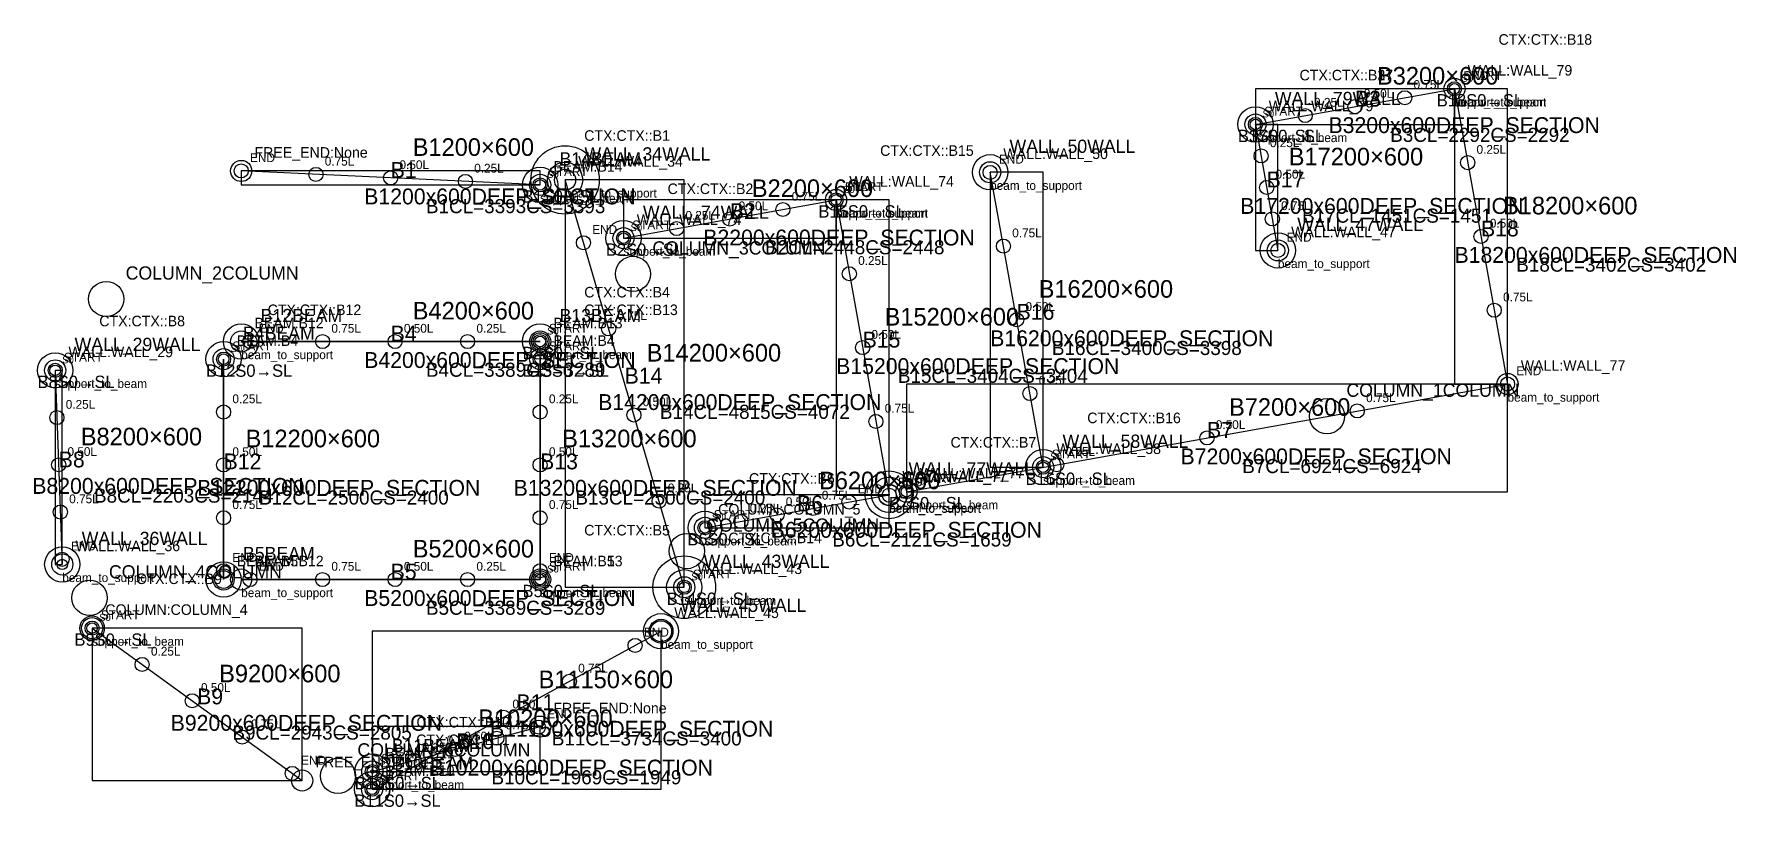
# Model space of a CAD drawing. Header units: metres. Extents: x -7998 to 26512, y -5581 to 47473.
# Drawn here: x 7211 to 26512, y 38704 to 47473 of the extents above.
import ezdxf

# ---------------------------------------------------------------- set-up
doc = ezdxf.new("R2010")
doc.units = ezdxf.units.M
for name, color, linetype in [('DEBUG_BEAM_CENTERLINE', 7, 'Continuous'), ('DEBUG_BEAM_CONNECTIVITY', 7, 'Continuous'), ('DEBUG_BEAM_GEOMETRY', 7, 'Continuous'), ('DEBUG_BEAM_SUPPORTS', 7, 'Continuous'), ('DEBUG_DIMENSIONS', 7, 'Continuous'), ('DEBUG_ENGINEERING_CONTEXT', 7, 'Continuous'), ('DEBUG_ENGINEERING_LENGTHS', 7, 'Continuous'), ('DEBUG_GRAPH', 7, 'Continuous'), ('DEBUG_PROJECT_GRAPH', 7, 'Continuous'), ('DEBUG_SECTION', 7, 'Continuous'), ('DEBUG_STATIONING', 7, 'Continuous'), ('DEBUG_STRUCTURAL_NODES', 7, 'Continuous')]:
    doc.layers.add(name, color=color, linetype=linetype)

msp = doc.modelspace()

# ---------------------------------------------------------------- linework, layer by layer
at = {"layer": 'DEBUG_BEAM_CENTERLINE', "color": 3}
for p, q in [((21062.896, 46447.401), (23319.145, 46851.532)), ((23319.145, 46851.532), (23921.252, 43502.519)), ((21062.896, 46447.401), (21317.261, 45018.186)), ((12950.646, 45761.611), (9561.051, 45919.835)), ((14585.252, 41196.321), (13233.291, 45818.317)), ((18655.273, 42558.155), (18053.581, 45904.912)), ((13896.309, 45157.533), (16306.619, 45590.652)), ((16306.581, 45590.867), (16908.941, 42240.441)), ((12950.646, 43984.472), (9561.051, 43984.472)), ((7451.529, 43657.175), (7531.91, 41455.527)), ((9361.051, 43784.472), (9361.051, 41284.109)), ((12950.646, 43784.472), (12950.646, 41284.109)), ((17104.906, 42280.721), (23921.252, 43502.519)), ((14819.463, 41871.066), (16908.044, 42245.434)), ((12950.646, 41284.109), (9561.051, 41284.109)), ((7870.017, 40732.805), (10252.033, 39003.331)), ((11044.701, 38905.599), (14321.653, 40697.331)), ((11047.921, 39105.604), (12950.646, 39615.338))]:
    msp.add_line(p, q, dxfattribs=at)
at = {"layer": 'DEBUG_BEAM_GEOMETRY', "color": 8}
for points in [[(21062.896, 46447.401), (23319.145, 46447.401), (23319.145, 46851.532), (21062.896, 46851.532), (21062.896, 46447.401)], [(23319.145, 43502.519), (23921.252, 43502.519), (23921.252, 46851.532), (23319.145, 46851.532), (23319.145, 43502.519)], [(21062.896, 45018.186), (21317.261, 45018.186), (21317.261, 46447.401), (21062.896, 46447.401), (21062.896, 45018.186)], [(9561.051, 45761.611), (12950.646, 45761.611), (12950.646, 45919.835), (9561.051, 45919.835), (9561.051, 45761.611)], [(13233.291, 41196.321), (14585.252, 41196.321), (14585.252, 45818.317), (13233.291, 45818.317), (13233.291, 41196.321)], [(18053.581, 42558.155), (18655.273, 42558.155), (18655.273, 45904.912), (18053.581, 45904.912), (18053.581, 42558.155)], [(13896.309, 45157.533), (16306.619, 45157.533), (16306.619, 45590.652), (13896.309, 45590.652), (13896.309, 45157.533)], [(16306.581, 42240.441), (16908.941, 42240.441), (16908.941, 45590.867), (16306.581, 45590.867), (16306.581, 42240.441)], [(9561.051, 43984.472), (12950.646, 43984.472), (12950.646, 43984.472), (9561.051, 43984.472), (9561.051, 43984.472)], [(7451.529, 41455.527), (7531.91, 41455.527), (7531.91, 43657.175), (7451.529, 43657.175), (7451.529, 41455.527)], [(9361.051, 41284.109), (9361.051, 41284.109), (9361.051, 43784.472), (9361.051, 43784.472), (9361.051, 41284.109)], [(12950.646, 41284.109), (12950.646, 41284.109), (12950.646, 43784.472), (12950.646, 43784.472), (12950.646, 41284.109)], [(17104.906, 42280.721), (23921.252, 42280.721), (23921.252, 43502.519), (17104.906, 43502.519), (17104.906, 42280.721)], [(14819.463, 41871.066), (16908.044, 41871.066), (16908.044, 42245.434), (14819.463, 42245.434), (14819.463, 41871.066)], [(9561.051, 41284.109), (12950.646, 41284.109), (12950.646, 41284.109), (9561.051, 41284.109), (9561.051, 41284.109)], [(7870.017, 39003.331), (10252.033, 39003.331), (10252.033, 40732.805), (7870.017, 40732.805), (7870.017, 39003.331)], [(11044.701, 38905.599), (14321.653, 38905.599), (14321.653, 40697.331), (11044.701, 40697.331), (11044.701, 38905.599)], [(11047.921, 39105.604), (12950.646, 39105.604), (12950.646, 39615.338), (11047.921, 39615.338), (11047.921, 39105.604)]]:
    msp.add_lwpolyline(points, dxfattribs=at)
at = {"layer": 'DEBUG_BEAM_SUPPORTS', "color": 1}
for centre in [(23319.145, 46851.532), (23319.145, 46851.532), (21062.896, 46447.401), (21062.896, 46447.401), (9561.051, 45919.835), (13233.291, 45818.317), (18053.581, 45904.912), (12950.646, 45761.611), (16306.581, 45590.867), (16306.619, 45590.652), (13896.309, 45157.533), (21317.261, 45018.186), (9561.051, 43984.472), (12950.646, 43984.472), (9361.051, 43784.472), (12950.646, 43784.472), (7451.529, 43657.175), (23921.252, 43502.519), (23921.252, 43502.519), (18655.273, 42558.155), (16908.044, 42245.434), (16908.941, 42240.441), (17104.906, 42280.721), (14819.463, 41871.066), (7531.91, 41455.527), (9361.051, 41284.109), (9561.051, 41284.109), (12950.646, 41284.109), (12950.646, 41284.109), (14585.252, 41196.321), (7870.017, 40732.805), (14321.653, 40697.331), (12950.646, 39615.338), (11047.921, 39105.604), (10252.033, 39003.331), (11044.701, 38905.599)]:
    msp.add_circle(centre, 120, dxfattribs=at)
at = {"layer": 'DEBUG_ENGINEERING_LENGTHS', "color": 140}
for centre, radius in [((13233.291, 45818.317), 388.087), ((18053.581, 45904.912), 0.334), ((12950.646, 43984.472), 100), ((16908.044, 42245.434), 271.652), ((18655.273, 42558.155), 1.379), ((14819.463, 41871.066), 190.316), ((7531.91, 41455.527), 58.262), ((14585.252, 41196.321), 354.871), ((9361.051, 41284.109), 100.001), ((12950.646, 41284.109), 100.001), ((12950.646, 41284.109), 100), ((7870.017, 40732.805), 138.461), ((14321.653, 40697.331), 135.51), ((11044.701, 38905.599), 198.776), ((11047.921, 39105.604), 20.134)]:
    msp.add_circle(centre, radius, dxfattribs=at)
at = {"layer": 'DEBUG_PROJECT_GRAPH', "color": 24}
for centre in [(23319.145, 46851.532), (21062.896, 46447.401), (21062.896, 46447.401), (12950.646, 45761.611), (16306.581, 45590.867), (13896.309, 45157.533), (12950.646, 43984.472), (9361.051, 43784.472), (12950.646, 43784.472), (7451.529, 43657.175), (18655.273, 42558.155), (17104.906, 42280.721), (14819.463, 41871.066), (12950.646, 41284.109), (14585.252, 41196.321), (7870.017, 40732.805), (11047.921, 39105.604), (11044.701, 38905.599)]:
    msp.add_circle(centre, 60, dxfattribs=at)
at = {"layer": 'DEBUG_STATIONING', "color": 11}
for centre in [(23319.145, 46851.532), (23319.145, 46851.531), (22191.021, 46649.466), (22755.083, 46750.499), (21062.896, 46447.401), (21062.896, 46447.401), (21626.958, 46548.434), (21126.487, 46090.097), (9561.052, 45919.837), (10408.45, 45880.28), (18053.883, 45903.223), (23469.671, 46014.279), (11255.849, 45840.724), (12103.247, 45801.167), (12950.646, 45761.611), (21190.079, 45732.794), (15704.042, 45482.373), (16306.581, 45590.867), (16306.619, 45590.653), (15101.464, 45374.093), (21253.67, 45375.49), (13441.872, 45105.238), (13896.309, 45157.533), (14498.887, 45265.813), (23620.198, 45177.025), (18204.231, 45066.956), (21317.261, 45018.187), (16457.171, 44753.261), (23770.724, 44339.772), (13727.717, 44128.009), (18354.578, 44230.689), (9661.051, 43984.472), (10483.45, 43984.472), (11305.849, 43984.472), (12128.247, 43984.472), (12950.646, 43984.472), (9361.051, 43784.472), (12950.646, 43784.472), (16607.761, 43915.654), (7451.529, 43657.175), (18504.926, 43394.422), (23921.251, 43502.519), (23921.255, 43502.516), (9361.051, 43184.381), (12950.646, 43184.381), (22217.168, 43197.067), (7471.093, 43121.319), (14013.562, 43150.779), (16758.351, 43078.048), (20513.08, 42891.619), (7490.656, 42585.463), (9361.051, 42584.291), (12950.646, 42584.291), (18808.993, 42586.17), (18655.273, 42558.155), (16908.941, 42240.441), (17104.906, 42280.721), (7510.22, 42049.607), (14299.407, 42173.55), (15636.393, 42017.496), (16044.858, 42090.712), (16453.323, 42163.927), (9361.051, 41984.2), (12950.646, 41984.2), (14819.463, 41871.066), (15227.928, 41944.281), (7529.784, 41513.75), (9361.051, 41384.109), (9661.051, 41284.109), (10483.45, 41284.109), (11305.849, 41284.109), (12128.247, 41284.109), (12950.646, 41384.109), (12950.646, 41284.109), (14585.252, 41196.321), (7870.017, 40732.805), (14028.348, 40536.961), (8437.51, 40320.774), (13282.436, 40129.12), (9005.004, 39908.743), (12536.524, 39721.28), (9572.497, 39496.711), (12931.197, 39610.128), (11790.613, 39313.439), (11989.559, 39357.866), (12460.378, 39483.997), (11047.921, 39105.604), (11518.74, 39231.735), (10139.991, 39084.68), (11044.701, 38905.599)]:
    msp.add_circle(centre, 80, dxfattribs=at)
at = {"layer": 'DEBUG_STRUCTURAL_NODES', "color": 30}
for centre in [(21062.896, 46447.401), (12950.646, 45761.611), (13233.291, 45818.317), (18053.581, 45904.912), (13896.309, 45157.533), (21317.261, 45018.186), (14004.067, 44751.527), (8030.357, 44466.944), (9561.051, 43984.472), (12950.646, 43984.472), (7451.529, 43657.175), (9361.051, 43784.472), (21874.155, 43137.316), (18655.273, 42558.155), (16908.044, 42245.434), (14613.766, 41606.931), (7531.91, 41455.527), (9361.051, 41284.109), (14585.252, 41196.321), (7841.031, 41076.353), (14321.653, 40697.331), (10658.765, 39056.554), (11047.921, 39105.604), (11044.701, 38905.599)]:
    msp.add_circle(centre, 200, dxfattribs=at)

# ---------------------------------------------------------------- texts
at = {"layer": 'DEBUG_BEAM_CONNECTIVITY', "color": 6}
for s, p in [('support_to_beam', (23319.145, 46651.532)), ('beam_to_support', (23319.145, 46651.532)), ('support_to_beam', (21062.896, 46247.401)), ('support_to_beam', (21062.896, 46247.401)), ('beam_to_support', (18053.581, 45704.912)), ('support_to_beam', (12950.646, 45561.611)), ('beam_to_support', (13233.291, 45618.317)), ('support_to_beam', (16306.581, 45390.867)), ('beam_to_support', (16306.619, 45390.652)), ('support_to_beam', (13896.309, 44957.533)), ('beam_to_support', (21317.261, 44818.186)), ('beam_to_support', (9561.051, 43784.472)), ('support_to_beam', (12950.646, 43784.472)), ('support_to_beam', (12950.646, 43784.472)), ('support_to_beam', (12950.646, 43784.472)), ('support_to_beam', (7451.529, 43457.175)), ('beam_to_support', (23921.252, 43302.519)), ('beam_to_support', (23921.252, 43302.519)), ('support_to_beam', (18655.273, 42358.155)), ('beam_to_support', (16908.044, 42045.434)), ('beam_to_support', (16908.941, 42040.441)), ('support_to_beam', (17104.906, 42080.721)), ('support_to_beam', (14819.463, 41671.066)), ('beam_to_support', (7531.91, 41255.527)), ('beam_to_support', (9561.051, 41084.109)), ('beam_to_support', (9561.051, 41084.109)), ('beam_to_support', (9561.051, 41084.109)), ('support_to_beam', (12950.646, 41084.109)), ('support_to_beam', (14585.252, 40996.321)), ('support_to_beam', (7870.017, 40532.805)), ('beam_to_support', (14321.653, 40497.331)), ('support_to_beam', (11047.921, 38905.604)), ('support_to_beam', (11047.921, 38905.604))]:
    msp.add_text(s, height=100, dxfattribs=at).set_placement(p)
at = {"layer": 'DEBUG_BEAM_GEOMETRY', "color": 2}
for s, p in [('B3', (22191.0205, 46649.4665)), ('B1', (11255.8485, 45840.723)), ('B17', (21190.0785, 45732.7935)), ('B2', (15101.464, 45374.0925)), ('B18', (23620.1985, 45177.0255)), ('B16', (18354.427, 44231.5335)), ('B4', (11255.8485, 43984.472)), ('B15', (16607.761, 43915.654)), ('B14', (13909.2715, 43507.319)), ('B7', (20513.079, 42891.62)), ('B8', (7491.7195, 42556.351)), ('B12', (9361.051, 42534.2905)), ('B13', (12950.646, 42534.2905)), ('B6', (15863.7535, 42058.25)), ('B5', (11255.8485, 41284.109)), ('B9', (9061.025, 39868.068)), ('B11', (12683.177, 39801.465)), ('B10', (11999.2835, 39360.471))]:
    msp.add_text(s, height=180, dxfattribs=at).set_placement(p)
at = {"layer": 'DEBUG_BEAM_SUPPORTS', "color": 1}
for s, p in [('WALL:WALL_79', (23469.145, 47001.532)), ('WALL:WALL_79', (23469.145, 47001.532)), ('WALL:WALL_79', (21212.896, 46597.401)), ('WALL:WALL_79', (21212.896, 46597.401)), ('FREE_END:None', (9711.051, 46069.835)), ('WALL:WALL_50', (18203.581, 46054.912)), ('BEAM:B14', (13100.646, 45911.611)), ('WALL:WALL_34', (13383.291, 45968.317)), ('WALL:WALL_74', (16456.581, 45740.867)), ('WALL:WALL_74', (16456.619, 45740.652)), ('WALL:WALL_74', (14046.309, 45307.533)), ('WALL:WALL_47', (21467.261, 45168.186)), ('BEAM:B12', (9711.051, 44134.472)), ('BEAM:B13', (13100.646, 44134.472)), ('BEAM:B4', (9511.051, 43934.472)), ('BEAM:B4', (13100.646, 43934.472)), ('WALL:WALL_29', (7601.529, 43807.175)), ('WALL:WALL_77', (24071.252, 43652.519)), ('WALL:WALL_77', (24071.252, 43652.519)), ('WALL:WALL_58', (18805.273, 42708.155)), ('WALL:WALL_77', (17058.044, 42395.434)), ('WALL:WALL_77', (17058.941, 42390.441)), ('WALL:WALL_77', (17254.906, 42430.721)), ('COLUMN:COLUMN_5', (14969.463, 42021.066)), ('WALL:WALL_36', (7681.91, 41605.527)), ('BEAM:B5', (9511.051, 41434.109)), ('BEAM:B12', (9711.051, 41434.109)), ('BEAM:B13', (13100.646, 41434.109)), ('BEAM:B5', (13100.646, 41434.109)), ('WALL:WALL_43', (14735.252, 41346.321)), ('COLUMN:COLUMN_4', (8020.017, 40882.805)), ('WALL:WALL_45', (14471.653, 40847.331)), ('FREE_END:None', (13100.646, 39765.338)), ('BEAM:B11', (11197.921, 39255.604)), ('FREE_END:None', (10402.033, 39153.331)), ('BEAM:B10', (11194.701, 39055.599))]:
    msp.add_text(s, height=120, dxfattribs=at).set_placement(p)
at = {"layer": 'DEBUG_DIMENSIONS', "color": 5}
for s, p in [('B3200×600', (22441.0205, 46899.4665)), ('B1200×600', (11505.8485, 46090.723)), ('B17200×600', (21440.0785, 45982.7935)), ('B2200×600', (15351.464, 45624.0925)), ('B18200×600', (23870.1985, 45427.0255)), ('B16200×600', (18604.427, 44481.5335)), ('B4200×600', (11505.8485, 44234.472)), ('B15200×600', (16857.761, 44165.654)), ('B14200×600', (14159.2715, 43757.319)), ('B7200×600', (20763.079, 43141.62)), ('B8200×600', (7741.7195, 42806.351)), ('B12200×600', (9611.051, 42784.2905)), ('B13200×600', (13200.646, 42784.2905)), ('B6200×600', (16113.7535, 42308.25)), ('B5200×600', (11505.8485, 41534.109)), ('B9200×600', (9311.025, 40118.068)), ('B11150×600', (12933.177, 40051.465)), ('B10200×600', (12249.2835, 39610.471))]:
    msp.add_text(s, height=200, dxfattribs=at).set_placement(p)
at = {"layer": 'DEBUG_ENGINEERING_CONTEXT', "color": 22}
for s, p in [('CTX:CTX::B18', (23819.145, 47351.532)), ('CTX:CTX::B3', (21562.896, 46947.401)), ('CTX:CTX::B17', (21562.896, 46947.401)), ('CTX:CTX::B1', (13450.646, 46261.611)), ('CTX:CTX::B15', (16806.581, 46090.867)), ('CTX:CTX::B2', (14396.309, 45657.533)), ('CTX:CTX::B4', (13450.646, 44484.472)), ('CTX:CTX::B12', (9861.051, 44284.472)), ('CTX:CTX::B13', (13450.646, 44284.472)), ('CTX:CTX::B8', (7951.529, 44157.175)), ('CTX:CTX::B16', (19155.273, 43058.155)), ('CTX:CTX::B7', (17604.906, 42780.721)), ('CTX:CTX::B6', (15319.463, 42371.066)), ('CTX:CTX::B5', (13450.646, 41784.109)), ('CTX:CTX::B14', (15085.252, 41696.321)), ('CTX:CTX::B9', (8370.017, 41232.805)), ('CTX:CTX::B10', (11547.921, 39605.604)), ('CTX:CTX::B11', (11544.701, 39405.599))]:
    msp.add_text(s, height=120, dxfattribs=at).set_placement(p)
at = {"layer": 'DEBUG_ENGINEERING_LENGTHS', "color": 140}
for s, p in [('B3CL=2292CS=2292', (22591.0205, 46249.4665)), ('B1CL=3393CS=3393', (11655.8485, 45440.723)), ('B17CL=1451CS=1451', (21590.0785, 45332.7935)), ('B2CL=2448CS=2448', (15501.464, 44974.0925)), ('B18CL=3402CS=3402', (24020.1985, 44777.0255)), ('B16CL=3400CS=3398', (18754.427, 43831.5335)), ('B4CL=3389CS=3289', (11655.8485, 43584.472)), ('B15CL=3404CS=3404', (17007.761, 43515.654)), ('B14CL=4815CS=4072', (14309.2715, 43107.319)), ('B7CL=6924CS=6924', (20913.079, 42491.62)), ('B8CL=2203CS=2144', (7891.7195, 42156.351)), ('B12CL=2500CS=2400', (9761.051, 42134.2905)), ('B13CL=2500CS=2400', (13350.646, 42134.2905)), ('B6CL=2121CS=1659', (16263.7535, 41658.25)), ('B5CL=3389CS=3289', (11655.8485, 40884.109)), ('B9CL=2943CS=2805', (9461.025, 39468.068)), ('B11CL=3734CS=3400', (13083.177, 39401.465)), ('B10CL=1969CS=1949', (12399.2835, 38960.471))]:
    msp.add_text(s, height=160, dxfattribs=at).set_placement(p)
at = {"layer": 'DEBUG_GRAPH', "color": 7}
for s, p in [('B18S0→SL', (23119.145, 46651.532)), ('B3S0→SL', (20862.896, 46247.401)), ('B17S0→SL', (20862.896, 46247.401)), ('B1S0→SL', (12750.646, 45561.611)), ('B15S0→SL', (16106.581, 45390.867)), ('B2S0→SL', (13696.309, 44957.533)), ('B4S0→SL', (12750.646, 43784.472)), ('B12S0→SL', (9161.051, 43584.472)), ('B13S0→SL', (12750.646, 43584.472)), ('B8S0→SL', (7251.529, 43457.175)), ('B16S0→SL', (18455.273, 42358.155)), ('B7S0→SL', (16904.906, 42080.721)), ('B6S0→SL', (14619.463, 41671.066)), ('B5S0→SL', (12750.646, 41084.109)), ('B14S0→SL', (14385.252, 40996.321)), ('B9S0→SL', (7670.017, 40532.805)), ('B10S0→SL', (10847.921, 38905.604)), ('B11S0→SL', (10844.701, 38705.599))]:
    msp.add_text(s, height=140, dxfattribs=at).set_placement(p)
at = {"layer": 'DEBUG_PROJECT_GRAPH', "color": 24}
for p in [(23399.145, 46931.532), (21142.896, 46527.401), (21142.896, 46527.401), (13030.646, 45841.611), (16386.581, 45670.867), (13976.309, 45237.533), (13030.646, 44064.472), (7531.529, 43737.175), (9441.051, 43864.472), (13030.646, 43864.472), (18735.273, 42638.155), (17184.906, 42360.721), (14899.463, 41951.066), (13030.646, 41364.109), (14665.252, 41276.321), (7950.017, 40812.805), (11127.921, 39185.604), (11124.701, 38985.599)]:
    msp.add_text('S0', height=80, dxfattribs=at).set_placement(p)
at = {"layer": 'DEBUG_SECTION', "color": 4}
for s, p in [('B3200x600DEEP_SECTION', (21891.0205, 46349.4665)), ('B1200x600DEEP_SECTION', (10955.8485, 45540.723)), ('B17200x600DEEP_SECTION', (20890.0785, 45432.7935)), ('B2200x600DEEP_SECTION', (14801.464, 45074.0925)), ('B18200x600DEEP_SECTION', (23320.1985, 44877.0255)), ('B16200x600DEEP_SECTION', (18054.427, 43931.5335)), ('B4200x600DEEP_SECTION', (10955.8485, 43684.472)), ('B15200x600DEEP_SECTION', (16307.761, 43615.654)), ('B14200x600DEEP_SECTION', (13609.2715, 43207.319)), ('B7200x600DEEP_SECTION', (20213.079, 42591.62)), ('B8200x600DEEP_SECTION', (7191.7195, 42256.351)), ('B12200x600DEEP_SECTION', (9061.051, 42234.2905)), ('B13200x600DEEP_SECTION', (12650.646, 42234.2905)), ('B6200x600DEEP_SECTION', (15563.7535, 41758.25)), ('B5200x600DEEP_SECTION', (10955.8485, 40984.109)), ('B9200x600DEEP_SECTION', (8761.025, 39568.068)), ('B11150x600DEEP_SECTION', (12383.177, 39501.465)), ('B10200x600DEEP_SECTION', (11699.2835, 39060.471))]:
    msp.add_text(s, height=180, dxfattribs=at).set_placement(p)
at = {"layer": 'DEBUG_STATIONING', "color": 11}
for s, p in [('0.75L', (22855.083, 46850.499)), ('START', (23419.145, 46951.532)), ('END', (23419.145, 46951.531)), ('0.25L', (21726.958, 46648.434)), ('0.50L', (22291.021, 46749.466)), ('START', (21162.896, 46547.401)), ('START', (21162.896, 46547.401)), ('0.25L', (21226.487, 46190.097)), ('0.25L', (23569.671, 46114.279)), ('END', (9661.052, 46019.837)), ('0.75L', (10508.45, 45980.28)), ('0.50L', (11355.849, 45940.724)), ('0.25L', (12203.247, 45901.167)), ('START', (13050.646, 45861.611)), ('END', (18153.883, 46003.223)), ('START', (16406.581, 45690.867)), ('END', (16406.619, 45690.653)), ('0.50L', (21290.079, 45832.794)), ('0.50L', (15201.464, 45474.093)), ('0.75L', (15804.042, 45582.373)), ('0.75L', (21353.67, 45475.49)), ('START', (13996.309, 45257.533)), ('0.25L', (14598.887, 45365.813)), ('0.50L', (23720.198, 45277.025)), ('END', (13541.872, 45205.238)), ('0.75L', (18304.231, 45166.956)), ('END', (21417.261, 45118.187)), ('0.25L', (16557.171, 44853.261)), ('0.50L', (18454.578, 44330.689)), ('0.75L', (23870.724, 44439.772)), ('0.75L', (13827.717, 44228.009)), ('END', (9761.051, 44084.472)), ('0.75L', (10583.45, 44084.472)), ('0.50L', (11405.849, 44084.472)), ('0.25L', (12228.247, 44084.472)), ('START', (13050.646, 44084.472)), ('0.50L', (16707.761, 44015.654)), ('START', (7551.529, 43757.175)), ('START', (9461.051, 43884.472)), ('START', (13050.646, 43884.472)), ('END', (24021.251, 43602.519)), ('END', (24021.255, 43602.516)), ('0.25L', (18604.926, 43494.422)), ('0.25L', (7571.093, 43221.319)), ('0.25L', (9461.051, 43284.381)), ('0.25L', (13050.646, 43284.381)), ('0.50L', (14113.562, 43250.779)), ('0.75L', (16858.351, 43178.048)), ('0.75L', (22317.168, 43297.067)), ('0.50L', (20613.08, 42991.619)), ('0.50L', (7590.656, 42685.463)), ('0.50L', (9461.051, 42684.291)), ('0.50L', (13050.646, 42684.291)), ('START', (18755.273, 42658.155)), ('0.25L', (18908.993, 42686.17)), ('START', (17204.906, 42380.721)), ('0.25L', (14399.407, 42273.55)), ('0.75L', (16144.858, 42190.712)), ('END', (16553.323, 42263.927)), ('END', (17008.941, 42340.441)), ('0.75L', (7610.22, 42149.607)), ('0.75L', (9461.051, 42084.2)), ('0.75L', (13050.646, 42084.2)), ('0.25L', (15327.928, 42044.281)), ('0.50L', (15736.393, 42117.496)), ('START', (14919.463, 41971.066)), ('END', (7629.784, 41613.75)), ('END', (9461.051, 41484.109)), ('END', (13050.646, 41484.109)), ('END', (9761.051, 41384.109)), ('0.75L', (10583.45, 41384.109)), ('0.50L', (11405.849, 41384.109)), ('0.25L', (12228.247, 41384.109)), ('START', (13050.646, 41384.109)), ('START', (14685.252, 41296.321)), ('START', (7970.017, 40832.805)), ('END', (14128.348, 40636.961)), ('0.25L', (8537.51, 40420.774)), ('0.75L', (13382.436, 40229.12)), ('0.50L', (9105.004, 40008.743)), ('0.50L', (12636.524, 39821.28)), ('END', (13031.197, 39710.128)), ('0.75L', (9672.497, 39596.711)), ('0.75L', (12560.378, 39583.997)), ('0.25L', (11618.74, 39331.735)), ('0.25L', (11890.613, 39413.439)), ('0.50L', (12089.559, 39457.866)), ('END', (10239.991, 39184.68)), ('START', (11147.921, 39205.604)), ('START', (11144.701, 39005.599))]:
    msp.add_text(s, height=100, dxfattribs=at).set_placement(p)
at = {"layer": 'DEBUG_STRUCTURAL_NODES', "color": 30}
for s, p in [('WALL_79WALL', (21282.896, 46667.401)), ('B14BEAM', (13170.646, 45981.611)), ('WALL_34WALL', (13453.291, 46038.317)), ('WALL_50WALL', (18273.581, 46124.912)), ('WALL_74WALL', (14116.309, 45377.533)), ('WALL_47WALL', (21537.261, 45238.186)), ('COLUMN_3COLUMN', (14224.067, 44971.527)), ('COLUMN_2COLUMN', (8250.357, 44686.944)), ('B12BEAM', (9781.051, 44204.472)), ('B13BEAM', (13170.646, 44204.472)), ('WALL_29WALL', (7671.529, 43877.175)), ('B4BEAM', (9581.051, 44004.472)), ('COLUMN_1COLUMN', (22094.155, 43357.316)), ('WALL_58WALL', (18875.273, 42778.155)), ('WALL_77WALL', (17128.044, 42465.434)), ('COLUMN_5COLUMN', (14833.766, 41826.931)), ('WALL_36WALL', (7751.91, 41675.527)), ('B5BEAM', (9581.051, 41504.109)), ('WALL_43WALL', (14805.252, 41416.321)), ('COLUMN_4COLUMN', (8061.031, 41296.353)), ('WALL_45WALL', (14541.653, 40917.331)), ('COLUMN_6COLUMN', (10878.765, 39276.554)), ('B11BEAM', (11267.921, 39325.604)), ('B10BEAM', (11264.701, 39125.599))]:
    msp.add_text(s, height=150, dxfattribs=at).set_placement(p)

doc.saveas('drawing.dxf')
